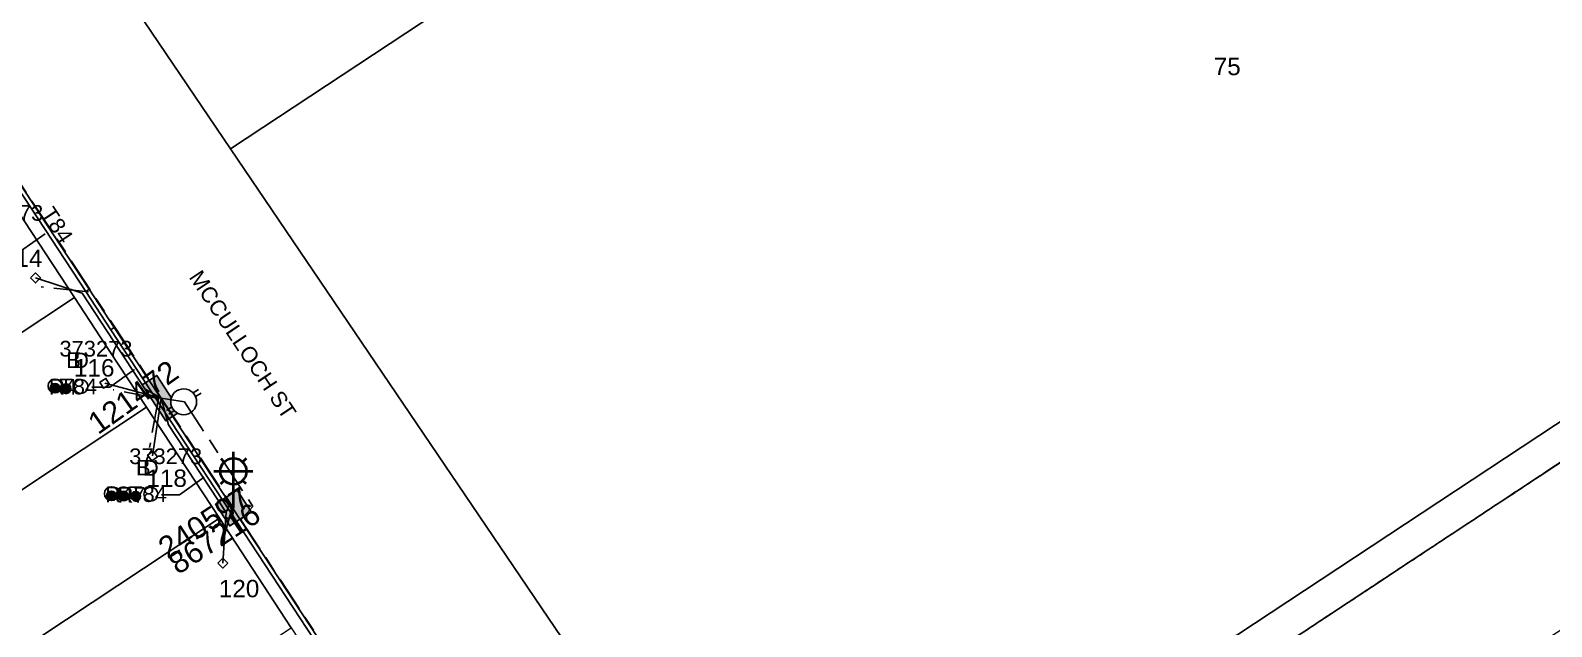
# Model space of a CAD drawing. Header units: metres. Extents: x 302064 to 304096, y 6268242 to 6271990.
# Drawn here: x 303209.8 to 303384.7, y 6270858.8 to 6270927.3 of the extents above; entities that cross this region are included whole.
import ezdxf
from ezdxf.enums import TextEntityAlignment as Align

# ---------------------------------------------------------------- set-up
doc = ezdxf.new("R2010")
doc.units = ezdxf.units.M
doc.linetypes.add('Cable Exist OH', pattern=[1, 1, 0])
doc.linetypes.add('Cable Exist UG', pattern=[8.2, 4, -1.2, 1.8, -1.2])
doc.layers.get('0').update_dxf_attribs({"color": 6})
for name, color, linetype in [('_User Miscellaneous12', 7, 'Continuous'), ('_User_LV_Exist', 7, 'Continuous'), ('Duct_SP_EXT', 7, 'Continuous'), ('Equip_LV_EXT', 7, 'Continuous'), ('Equip_SP_SL_EXT', 7, 'Continuous'), ('Mains_HV_EXT', 1, 'Continuous'), ('Mains_LV_EXT', 5, 'Continuous'), ('Mains_LV_SL_EXT', 4, 'Continuous'), ('Services_SP_EXT', 7, 'Continuous'), ('SupportsUG_SP_LV_EXT', 7, 'Continuous'), ('SupportsUG_SP_LV_SL_EXT', 7, 'Continuous'), ('Trench_SP_EXT', 7, 'Continuous')]:
    doc.layers.add(name, color=color, linetype=linetype)
doc.layers.add('Cadastre Land Parcels_SP_EXT', color=7, linetype='Continuous', lineweight=5)
doc.layers.add('Cadastre Roads_SP_EXT', color=9, linetype='Continuous', lineweight=5)
doc.styles.add('COLUMN_LABEL', font='arial.ttf')
doc.styles.add('iecARIAL', font='arial.ttf', dxfattribs={"height": 2})
doc.styles.add('POLE_LABEL', font='arial.ttf')
doc.styles.get("Standard").update_dxf_attribs({"font": 'arial.ttf'})

# ---------------------------------------------------------------- blocks, each defined once
blk = doc.blocks.new('COLUMN_EXT')
blk.add_hatch(color=256).paths.add_polyline_path([(-1.49, 1.48), (-1.49, -1.49), (1.48, -1.49), (1.48, 1.48)])
blk.add_lwpolyline([(-1.49, -1.49), (1.48, -1.49), (1.48, 1.48), (-1.49, 1.48)], close=True)
for tag, height, style, flags, p in [('ASSET_NUM', 2.5, 'COLUMN_LABEL', 8, (2, 2)), ('STRUCTURE_PLANT_NUMBER', 0.2, 'POLE_LABEL', 9, (1.81, 0.03)), ('STREET_CODE', 0.2, 'COLUMN_LABEL', 9, (1.81, -0.2))]:
    blk.add_attdef(tag, text='', height=height, dxfattribs=dict(style=style, flags=flags)).set_placement(p, align=Align.MIDDLE_LEFT)
at = {"flags": 9}
for tag, p in [('COLUMN_TYPE', (1.81, -0.4)), ('OWNED_BY', (1.81, -0.6)), ('STATE', (1.81, -0.8)), ('USAGE', (1.81, -1)), ('STREETNAME', (1.81, -1.6)), ('SUBURB', (1.81, -1.8)), ('LEGEND', (1.81, -1.2)), ('LOCATION', (1.81, -1.4)), ('NOTES', (1.81, -2))]:
    blk.add_attdef(tag, text='', height=0.2, dxfattribs=at).set_placement(p, align=Align.MIDDLE_LEFT)
at = {"flags": 1}
blk.add_attdef('Z', (1.81, -2.35), '', height=0.2, dxfattribs=at)
blk = doc.blocks.new('PILLAR_EXT')
blk.add_hatch(color=256).paths.add_polyline_path([(-2.475, 0.99), (-2.475, -0.99), (2.475, -0.99), (2.475, 0.99)])
blk.add_lwpolyline([(-2.475, -0.99), (2.475, -0.99), (2.475, 0.99), (-2.475, 0.99)], close=True)
at = {"style": 'iecARIAL', "flags": 8}
blk.add_attdef('ASSET_NUM', (1.5, 3.5), '', height=2.5, dxfattribs=at)
for tag, p, flags in [('OWNED_BY', (0, -0.2), 9), ('STATE', (0, -0.4), 9), ('SUPPORT_TYPE', (0, -0.6), 9), ('STREETNAME', (0, -1.8), 9), ('USAGE', (0, -0.8), 9), ('LEGEND', (0, -1), 9), ('LOCATION', (0, -1.2), 9), ('NOTES', (0, -1.4), 9), ('PARENT', (0, -1.6), 9), ('SUBURB', (0, -2), 1)]:
    blk.add_attdef(tag, p, '', height=0.2, dxfattribs=dict(flags=flags))
blk = doc.blocks.new('DUCT_EXT')
blk.add_circle((0, 0.8), 0.8)
at = {"flags": 1}
blk.add_attdef('Z', (0, 0), '', height=0.2, dxfattribs=at)
at = {"flags": 9}
for tag, p in [('DUCT_CODE', (0, 0)), ('XSECT_TYPE', (0, -0.2)), ('STATE', (0, -0.6)), ('FB_REFERENCE', (0, -0.4)), ('NOTES', (0, -0.8))]:
    blk.add_attdef(tag, text='', height=0.2, dxfattribs=at).set_placement(p, align=Align.MIDDLE_LEFT)
blk = doc.blocks.new('SL_LANTERN_EXT')
at = {"lineweight": 40}
for p, q in [((-1.46, 5.68), (-1.06, 5.28)), ((0, 1.97), (0, 6.47)), ((1.46, 5.68), (1.06, 5.28)), ((-2.25, 4.22), (2.25, 4.22)), ((-1.46, 2.76), (-1.06, 3.16)), ((0, 0), (0, 2.72)), ((1.46, 2.76), (1.06, 3.16))]:
    blk.add_line(p, q, dxfattribs=at)
blk.add_circle((0, 4.22), 1.5, dxfattribs=at)
at = {"style": 'iecARIAL', "flags": 8}
blk.add_attdef('ASSET_NUM', (1.5, 1.5), '', height=2.5, dxfattribs=at)
for tag, p, height, flags in [('OPERATING_VOLTAGE', (0.98, -1.65), 0.2, 9), ('ORIENTATION', (0.98, -1.85), 0.2, 9), ('CONSTRUCTED_VOLTAGE', (0.98, -0.65), 0.2, 9), ('CONTROL_TYPE', (0.98, -0.85), 0.2, 9), ('LANTERN_PURPOSE', (0.98, -1.05), 0.2, 9), ('LANTERN_TYPE', (0.98, -1.25), 0.2, 9), ('NO_PHASES', (0.98, -1.45), 0.2, 9), ('LNUMBER', (2.18, -3.25), 2.5, 8), ('OWNED_BY', (0.98, -2.05), 0.2, 9), ('STATE', (0.98, -2.25), 0.2, 9), ('USAGE', (0.98, -2.45), 0.2, 9), ('CEXIST', (0.98, -2.65), 0.2, 9), ('CNEW', (0.98, -2.85), 0.2, 9), ('CNUMBER', (0.98, -3.05), 0.2, 9), ('CREMOVE', (0.98, -3.25), 0.2, 9), ('CREPLACE', (0.98, -3.45), 0.2, 9), ('LKINGHEIGHT', (0.98, -3.65), 0.2, 9), ('LBRACKET', (0.98, -3.85), 0.2, 9), ('LBRACKETVOCAB', (0.98, -4.05), 0.2, 9), ('LCATEGORY', (0.98, -4.25), 0.2, 9), ('LCHARGE1', (0.98, -4.45), 0.2, 9), ('LCHARGE1PERCENT', (0.98, -4.65), 0.2, 9), ('LCHARGE2', (0.98, -4.85), 0.2, 9), ('LCHARGE2PERCENT', (0.98, -5.05), 0.2, 9), ('LCHARGE3', (0.98, -5.25), 0.2, 9), ('LCHARGE3PERCENT', (0.98, -5.45), 0.2, 9), ('LEXIST', (0.98, -5.65), 0.2, 9), ('LLAMP', (0.98, -5.85), 0.2, 9), ('LLAMPVOCAB', (0.98, -6.05), 0.2, 9), ('LMAST', (0.98, -6.25), 0.2, 9), ('LMASTVOCAB', (0.98, -6.45), 0.2, 9), ('LNEW', (0.98, -6.65), 0.2, 9), ('LANTNUMBER', (0.98, -6.85), 0.2, 9), ('LOUTREACH', (0.98, -7.25), 0.2, 9), ('LOUTREACHVOCAB', (0.98, -7.45), 0.2, 9), ('LRATECODE', (0.98, -7.65), 0.2, 9), ('LREMOVE', (0.98, -7.85), 0.2, 9), ('LREPLACE', (0.98, -8.05), 0.2, 9), ('LTYPE', (0.98, -8.25), 0.2, 9), ('LTYPEVOCAB', (0.98, -8.45), 0.2, 9), ('LEGEND', (0.98, -8.65), 0.2, 9), ('LOCATION', (0.98, -8.85), 0.2, 9), ('STREETNAME', (0.98, -9.25), 0.2, 9), ('SUBURB', (0.98, -9.45), 0.2, 1), ('NOTES', (0.98, -9.05), 0.2, 9)]:
    blk.add_attdef(tag, p, '', height=height, dxfattribs=dict(flags=flags))
blk = doc.blocks.new('CCP_EXT')
at = {"flags": 9}
for tag, p in [('STATE', (0, -1.8)), ('LIFE_SUPPORT', (0, -1.6)), ('NOTES', (0, -2))]:
    blk.add_attdef(tag, text='', height=0.2, dxfattribs=at).set_placement(p, align=Align.MIDDLE_LEFT)
blk.add_wipeout([(0, 0.57), (0.57, 0), (0, -0.57), (-0.57, 0)])
blk.add_lwpolyline([(-0.57, 0), (0, 0.57), (0.57, 0), (0, -0.57), (-0.57, 0)])
at = {"flags": 1}
blk.add_attdef('Z', (0, 0), '', height=0.2, dxfattribs=at)
at = {"flags": 9}
for tag, p in [('CCP_TYPE', (0, 0)), ('CONSTRUCTED_VOLTAGE', (0, -0.2)), ('OPERATING_VOLTAGE', (0, -0.6)), ('ORIENTATION', (0, -0.8)), ('OWNED_BY', (0, -1)), ('NO_PHASES', (0, -0.4)), ('USAGE', (0, -1.2)), ('LEGEND', (0, -1.4))]:
    blk.add_attdef(tag, text='', height=0.2, dxfattribs=at).set_placement(p, align=Align.MIDDLE_LEFT)
blk = doc.blocks.new('LV_UG_LINKS_OPEN_EXT')
for p, q in [((-0.25, 1.47), (-0.25, 2.22)), ((0.25, 1.47), (0.25, 2.22)), ((-0.25, -1.47), (-0.25, -2.22)), ((0.25, -1.47), (0.25, -2.22))]:
    blk.add_line(p, q)
at = {"flags": 9}
for tag, p in [('ACTUAL_STATUS', (0, 0)), ('CONSTRUCTED_VOLTAGE', (0, -0.2)), ('OPERATING_VOLTAGE', (0, -0.6)), ('ORIENTATION', (0, -0.8)), ('STATE', (0, -1)), ('SWITCH_TYPE', (0, -1.2)), ('NO_PHASES', (0, -0.4)), ('USAGE', (0, -1.4)), ('NOTES', (0, -1.6))]:
    blk.add_attdef(tag, text='', height=0.2, dxfattribs=at).set_placement(p, align=Align.MIDDLE_LEFT)
at = {"flags": 1}
blk.add_attdef('Z', (0, 0), '', height=0.2, dxfattribs=at)
blk.add_wipeout([(-0.25, 1.47), (-0.43, 1.43), (-0.61, 1.36), (-0.77, 1.28), (-0.93, 1.17), (-1.07, 1.05), (-1.19, 0.9), (-1.29, 0.75), (-1.38, 0.58), (-1.44, 0.4), (-1.48, 0.22), (-1.49, 0.03), (-1.49, -0.16), (-1.45, -0.34), (-1.4, -0.52), (-1.32, -0.69), (-1.23, -0.85), (-1.11, -1), (-0.98, -1.13), (-0.83, -1.24), (-0.66, -1.34), (-0.49, -1.41), (-0.31, -1.46), (-0.13, -1.49), (0.06, -1.49), (0.25, -1.47), (0.43, -1.43), (0.61, -1.36), (0.77, -1.28), (0.93, -1.17), (1.07, -1.05), (1.19, -0.9), (1.29, -0.75), (1.38, -0.58), (1.44, -0.4), (1.48, -0.22), (1.49, -0.03), (1.49, 0.16), (1.45, 0.34), (1.4, 0.52), (1.32, 0.69), (1.23, 0.85), (1.11, 1), (0.98, 1.13), (0.83, 1.24), (0.66, 1.34), (0.49, 1.41), (0.31, 1.46), (0.13, 1.49), (-0.06, 1.49)])
blk.add_lwpolyline([(0, -1.49, 1), (0, 1.49, 1)], format="xyb", close=True)
blk = doc.blocks.new('CABLE_LARGE_EXT')
h = blk.add_hatch(color=256)
edge = h.paths.add_edge_path()
edge.add_arc((0, 0.55), 0.55, 0, 360)
blk.add_circle((0, 0.55), 0.55)
at = {"flags": 1}
blk.add_attdef('Z', (0, 0), '', height=0.2, dxfattribs=at)
at = {"flags": 9}
for tag, p in [('COND_CODE', (0, 0)), ('STATE', (0, -0.4)), ('XSECT_SIZE', (0, -0.6)), ('FB_REFERENCE', (0, -0.2)), ('NOTES', (0, -0.8))]:
    blk.add_attdef(tag, text='', height=0.2, dxfattribs=at).set_placement(p, align=Align.MIDDLE_LEFT)

msp = doc.modelspace()

# ---------------------------------------------------------------- linework, layer by layer
at = {"layer": '_User Miscellaneous12'}
for p, q in [((303216.1841, 6270897.2662), (303216.3847, 6270897.398)), ((303216.1841, 6270897.2662), (303216.3847, 6270897.398)), ((303219.0684, 6270892.8774), (303216.1841, 6270897.2662)), ((303216.5853, 6270897.5298), (303216.3847, 6270897.398)), ((303216.5853, 6270897.5298), (303216.3847, 6270897.398)), ((303219.4696, 6270893.1409), (303216.5853, 6270897.5298)), ((303219.0684, 6270892.8774), (303219.269, 6270893.0091)), ((303219.4696, 6270893.1409), (303219.269, 6270893.0091)), ((303232.7437, 6270872.0389), (303232.9444, 6270872.1706)), ((303232.7437, 6270872.0389), (303232.9444, 6270872.1706)), ((303233.145, 6270872.3022), (303232.9444, 6270872.1706)), ((303233.145, 6270872.3022), (303232.9444, 6270872.1706))]:
    msp.add_line(p, q, dxfattribs=at)
at = {"layer": '_User_LV_Exist', "linetype": 'Cable Exist OH'}
msp.add_lwpolyline([(303348.495, 6270853.042), (303412.694, 6270895.387)], dxfattribs=at)
at = {"layer": 'Cadastre Land Parcels_SP_EXT', "linetype": 'Continuous'}
for points in [[(303397.629, 6271022.359), (303336.271, 6271115.343), (303170.669, 6271005.366), (303181.722, 6270989.059), (303232.822, 6270913.667), (303397.629, 6271022.359)], [(303294.772, 6270822.308), (303458.349, 6270930.203), (303397.629, 6271022.359), (303232.822, 6270913.667), (303294.772, 6270822.308)], [(303214.8938, 6270896.5727), (303206.6156, 6270909.1685), (303177.3233, 6270889.8061), (303185.5957, 6270877.2063), (303214.8938, 6270896.5727)], [(303223.167, 6270883.9718), (303217.848, 6270892.0764), (303214.8938, 6270896.5727), (303185.5957, 6270877.2063), (303193.8706, 6270864.6055), (303223.167, 6270883.9718)], [(303231.5485, 6270871.1992), (303223.167, 6270883.9718), (303193.8706, 6270864.6055), (303202.2537, 6270851.8369), (303231.5485, 6270871.1992)], [(303239.8192, 6270858.5963), (303231.5485, 6270871.1992), (303202.2537, 6270851.8369), (303210.5277, 6270839.237), (303239.8192, 6270858.5963)]]:
    msp.add_lwpolyline(points, close=True, dxfattribs=at)
at = {"layer": 'Cadastre Roads_SP_EXT', "linetype": 'Continuous'}
msp.add_lwpolyline([(303853.791, 6271166.469), (303848.45, 6271174.71), (303842.473, 6271183.931), (303796.018, 6271153.269), (303711.962, 6271097.704), (303627.799, 6271042.074), (303544.169, 6270986.875), (303458.349, 6270930.203), (303294.772, 6270822.308), (303298.107, 6270812.734), (303301.583, 6270802.756), (303346.031, 6270832.084), (303385.277, 6270858.028), (303407.537, 6270872.7), (303469.497, 6270913.649), (303557.167, 6270971.372), (303640.846, 6271026.484), (303724.893, 6271081.733), (303808.452, 6271136.668), (303831.678, 6271151.943), (303853.791, 6271166.469)], close=True, dxfattribs=at)
at = {"layer": 'Duct_SP_EXT'}
for p, q in [((303216.1841, 6270897.2662), (303216.3847, 6270897.398)), ((303216.1841, 6270897.2662), (303216.3847, 6270897.398)), ((303219.0684, 6270892.8774), (303216.1841, 6270897.2662)), ((303216.5853, 6270897.5298), (303216.3847, 6270897.398)), ((303216.5853, 6270897.5298), (303216.3847, 6270897.398)), ((303219.4696, 6270893.1409), (303216.5853, 6270897.5298)), ((303219.0684, 6270892.8774), (303219.269, 6270893.0091)), ((303219.4696, 6270893.1409), (303219.269, 6270893.0091)), ((303232.7437, 6270872.0389), (303232.9444, 6270872.1706)), ((303232.7437, 6270872.0389), (303232.9444, 6270872.1706)), ((303233.145, 6270872.3022), (303232.9444, 6270872.1706)), ((303233.145, 6270872.3022), (303232.9444, 6270872.1706))]:
    msp.add_line(p, q, dxfattribs=at)
for points in [[(303206.6399, 6270901.8871), (303208.6978, 6270901.8871), (303211.5281, 6270903.8952)], [(303216.8882, 6270886.2812), (303218.9462, 6270886.2812), (303221.7765, 6270888.2893)], [(303224.9106, 6270873.9154), (303226.9685, 6270873.9154), (303229.7988, 6270875.9235)]]:
    msp.add_lwpolyline(points, dxfattribs=at)
at = {"layer": 'Mains_HV_EXT', "linetype": 'Cable Exist OH'}
msp.add_lwpolyline([(303540.402, 6270979.684), (303348.495, 6270853.042)], dxfattribs=at)
at = {"layer": 'Mains_LV_EXT', "linetype": 'Cable Exist OH'}
msp.add_lwpolyline([(303348.495, 6270853.042), (303412.694, 6270895.387)], dxfattribs=at)

# ---------------------------------------------------------------- block references
at = {"layer": 'Duct_SP_EXT'}
for name, p in [('DUCT_EXT', (303212.6465, 6270885.609)), ('CABLE_LARGE_EXT', (303212.6465, 6270885.609)), ('CABLE_LARGE_EXT', (303213.9206, 6270885.5495)), ('DUCT_EXT', (303215.6444, 6270885.5503)), ('DUCT_EXT', (303219.1329, 6270873.2299)), ('CABLE_LARGE_EXT', (303219.1329, 6270873.2299)), ('DUCT_EXT', (303220.5274, 6270873.2149)), ('CABLE_LARGE_EXT', (303220.5274, 6270873.2149)), ('CABLE_LARGE_EXT', (303221.943, 6270873.1836)), ('DUCT_EXT', (303223.6667, 6270873.1845))]:
    msp.add_blockref(name, p, dxfattribs=at)
at = {"layer": 'Equip_SP_SL_EXT'}
ref = msp.add_blockref('SL_LANTERN_EXT', (303233.1629, 6270872.3844), dxfattribs=at)
ref.add_attrib('ASSET_NUM', '240597', dxfattribs={"layer": '0', "height": 2.5, "rotation": 33.274494, "style": 'iecARIAL'}).set_placement((303234.6629, 6270873.8844), align=Align.MIDDLE_RIGHT)
at = {"layer": 'SupportsUG_SP_LV_EXT'}
ref = msp.add_blockref('PILLAR_EXT', (303224.8756, 6270885.0129), dxfattribs=dict(at, rotation=123.3060331222655))
ref.add_attrib('ASSET_NUM', '121472', dxfattribs={"layer": '0', "height": 2.5, "rotation": 35.390748, "style": 'iecARIAL'}).set_placement((303226.3756, 6270888.5129), align=Align.MIDDLE_RIGHT)
at = {"layer": 'SupportsUG_SP_LV_SL_EXT'}
ref = msp.add_blockref('COLUMN_EXT', (303233.1629, 6270872.3844), dxfattribs=dict(at, rotation=123.2744942819103))
ref.add_attrib('ASSET_NUM', '867216', dxfattribs={"layer": '0', "height": 2.5, "rotation": 33.274494, "style": 'COLUMN_LABEL'}).set_placement((303235.1629, 6270873.1344), align=Align.TOP_RIGHT)

# ---------------------------------------------------------------- texts
at = {"layer": 'Cadastre Land Parcels_SP_EXT'}
for s, p in [('75', (303345.893, 6270922.1342)), ('114', (303206.5561, 6270900.0949)), ('116', (303214.8325, 6270887.4977)), ('118', (303223.1592, 6270874.8099)), ('120', (303231.4848, 6270862.1227))]:
    msp.add_text(s, height=2, dxfattribs=at).set_placement(p)
at = {"layer": 'Cadastre Roads_SP_EXT'}
msp.add_text('MCCULLOCH ST', height=1.8, rotation=303.714447, dxfattribs=at).set_placement((303227.987, 6270898.9195))
at = {"layer": 'Duct_SP_EXT'}
for s, p in [('373273', (303202.9159, 6270905.403)), ('373273', (303213.1642, 6270889.7971)), ('B', (303213.9474, 6270888.4862)), ('D', (303214.7334, 6270888.459)), ('R4', (303211.9465, 6270885.409)), ('373273', (303221.1866, 6270877.4312)), ('B', (303221.9698, 6270876.1204)), ('D', (303222.7558, 6270876.0932)), ('R4', (303218.4329, 6270873.0299)), ('R7', (303219.8274, 6270873.0149)), ('T84', (303221.1859, 6270873.0753))]:
    msp.add_text(s, height=1.8, dxfattribs=at).set_placement(p)
at = {"layer": 'Mains_LV_EXT'}
msp.add_text('T84', height=1.8, rotation=303.302228, dxfattribs=at).set_placement((303210.951, 6270906.2173))

# ---------------------------------------------------------------- next in the draw order: block references
at = {"layer": 'Services_SP_EXT'}
for p in [(303210.4191, 6270898.828), (303231.9389, 6270866.0477)]:
    msp.add_blockref('CCP_EXT', p, dxfattribs=at)
for p, rotation in [((303218.3691, 6270886.7207), 345.3060328521733), ((303223.8602, 6270878.3632), 81.30603301993132)]:
    msp.add_blockref('CCP_EXT', p, dxfattribs=dict(at, rotation=rotation))

# ---------------------------------------------------------------- next in the draw order: block references
for p in [(303210.4191, 6270898.828), (303231.9389, 6270866.0477)]:
    msp.add_blockref('CCP_EXT', p, dxfattribs=at)
for p, rotation in [((303218.3691, 6270886.7207), 345.3060328521733), ((303223.8602, 6270878.3632), 81.30603301993132)]:
    msp.add_blockref('CCP_EXT', p, dxfattribs=dict(at, rotation=rotation))

# ---------------------------------------------------------------- next in the draw order: linework, layer by layer
at = {"layer": '_User Miscellaneous12'}
for p, q in [((303216.1841, 6270897.2662), (303199.6215, 6270922.4687)), ((303216.5853, 6270897.5298), (303200.0227, 6270922.7323)), ((303249.4093, 6270846.6439), (303232.7437, 6270872.0389)), ((303249.8106, 6270846.9073), (303233.145, 6270872.3022))]:
    msp.add_line(p, q, dxfattribs=at)
at = {"layer": 'Cadastre Roads_SP_EXT', "linetype": 'Continuous'}
msp.add_lwpolyline([(303294.7724, 6270822.3082), (303232.8222, 6270913.6674), (303181.7219, 6270989.0593), (303165.1337, 6270972.2895), (303172.6472, 6270960.8565), (303181.6703, 6270947.1264), (303189.9486, 6270934.5297), (303198.2268, 6270921.9329), (303206.6157, 6270909.1684), (303214.8938, 6270896.5727), (303217.848, 6270892.0764), (303223.167, 6270883.9718), (303231.5485, 6270871.1992), (303239.8192, 6270858.5963), (303248.0899, 6270845.9934), (303256.3606, 6270833.3905), (303264.1129, 6270821.5765), (303270.3468, 6270812.0775), (303294.7724, 6270822.3082)], close=True, dxfattribs=at)
at = {"layer": 'Duct_SP_EXT'}
for p, q in [((303216.1841, 6270897.2662), (303199.6215, 6270922.4687)), ((303216.5853, 6270897.5298), (303200.0227, 6270922.7323)), ((303249.4093, 6270846.6439), (303232.7437, 6270872.0389)), ((303249.8106, 6270846.9073), (303233.145, 6270872.3022))]:
    msp.add_line(p, q, dxfattribs=at)
at = {"layer": 'Trench_SP_EXT', "linetype": 'Cable Exist UG'}
for points in [[(303216.5001, 6270897.2224), (303211.0603, 6270897.8034)], [(303224.5366, 6270884.9823), (303219.3517, 6270885.9645)], [(303224.5366, 6270884.9823), (303223.5179, 6270879.3232)], [(303232.9444, 6270872.1705), (303231.5618, 6270867.1955)]]:
    msp.add_lwpolyline(points, dxfattribs=at)

# ---------------------------------------------------------------- next in the draw order: texts
at = {"layer": 'Duct_SP_EXT'}
msp.add_text('T84', height=1.8, dxfattribs=at).set_placement((303213.1635, 6270885.4412))

# ---------------------------------------------------------------- next in the draw order: block references
at = {"layer": 'Equip_LV_EXT', "rotation": 123.2747663886267}
msp.add_blockref('LV_UG_LINKS_OPEN_EXT', (303227.4485, 6270884.5921), dxfattribs=at)

# ---------------------------------------------------------------- next in the draw order: linework, layer by layer
at = {"layer": '_User Miscellaneous12'}
for p, q in [((303224.336, 6270884.8506), (303219.0684, 6270892.8774)), ((303224.7373, 6270885.114), (303219.4696, 6270893.1409)), ((303224.336, 6270884.8506), (303224.5366, 6270884.9823)), ((303224.336, 6270884.8506), (303224.5366, 6270884.9823)), ((303232.7437, 6270872.0389), (303224.336, 6270884.8506)), ((303224.7373, 6270885.114), (303224.5366, 6270884.9823)), ((303224.7373, 6270885.114), (303224.5366, 6270884.9823)), ((303233.145, 6270872.3022), (303224.7373, 6270885.114))]:
    msp.add_line(p, q, dxfattribs=at)
at = {"layer": '_User_LV_Exist', "linetype": 'Cable Exist UG'}
for points in [[(303191.7572, 6270935.4192), (303193.9793, 6270935.6924), (303193.9793, 6270935.6924), (303202.2135, 6270923.1607), (303200.9966, 6270921.3702), (303200.9966, 6270921.3702), (303219.5197, 6270893.1738), (303224.8755, 6270885.0129)], [(303224.8755, 6270885.0129), (303227.5551, 6270884.5748), (303227.5551, 6270884.5748), (303235.4006, 6270872.57), (303234.0212, 6270871.0269), (303234.0212, 6270871.0269), (303257.9774, 6270834.5721)]]:
    msp.add_lwpolyline(points, dxfattribs=at)
at = {"layer": 'Duct_SP_EXT'}
for p, q in [((303224.336, 6270884.8506), (303219.0684, 6270892.8774)), ((303224.7373, 6270885.114), (303219.4696, 6270893.1409)), ((303224.336, 6270884.8506), (303224.5366, 6270884.9823)), ((303224.336, 6270884.8506), (303224.5366, 6270884.9823)), ((303232.7437, 6270872.0389), (303224.336, 6270884.8506)), ((303224.7373, 6270885.114), (303224.5366, 6270884.9823)), ((303224.7373, 6270885.114), (303224.5366, 6270884.9823)), ((303233.145, 6270872.3022), (303224.7373, 6270885.114))]:
    msp.add_line(p, q, dxfattribs=at)
at = {"layer": 'Mains_LV_EXT', "linetype": 'Cable Exist UG'}
for points in [[(303191.7572, 6270935.4192), (303193.9793, 6270935.6924), (303193.9793, 6270935.6924), (303202.2135, 6270923.1607), (303200.9966, 6270921.3702), (303200.9966, 6270921.3702), (303219.5197, 6270893.1738), (303224.8755, 6270885.0129)], [(303224.8755, 6270885.0129), (303227.5551, 6270884.5748), (303227.5551, 6270884.5748), (303235.4006, 6270872.57), (303234.0212, 6270871.0269), (303234.0212, 6270871.0269), (303257.9774, 6270834.5721)]]:
    msp.add_lwpolyline(points, dxfattribs=at)
at = {"layer": 'Mains_LV_SL_EXT', "linetype": 'Cable Exist UG'}
msp.add_lwpolyline([(303224.8755, 6270885.0129), (303233.1629, 6270872.3844)], dxfattribs=at)
at = {"layer": 'Services_SP_EXT'}
for points in [[(303224.8756, 6270885.0129), (303222.9655, 6270886.1004), (303222.9655, 6270886.1004), (303218.6838, 6270892.6249), (303215.7666, 6270897.0639), (303210.4191, 6270898.828)], [(303224.8756, 6270885.0129), (303218.3691, 6270886.7207)], [(303224.8756, 6270885.0129), (303223.8603, 6270878.3632)], [(303224.8756, 6270885.0129), (303225.704, 6270881.9275), (303225.704, 6270881.9275), (303232.3152, 6270871.8535), (303231.939, 6270866.0478)]]:
    msp.add_lwpolyline(points, dxfattribs=at)

doc.saveas('drawing.dxf')
